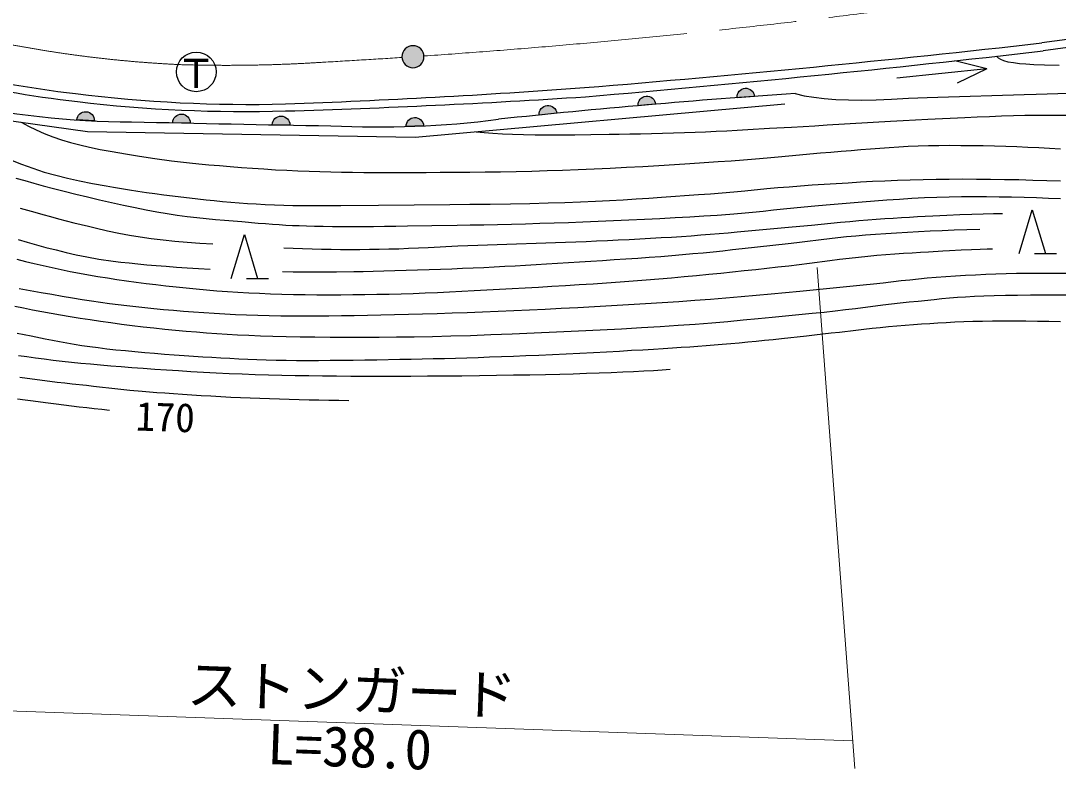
# Model space of a CAD drawing. Units: millimetres, scale not verified. Extents: x 40000 to 680000, y 20000 to 380000.
# Drawn here: x 431385 to 478574, y 246473 to 280553 of the extents above; entities that cross this region are included whole.
import ezdxf
from ezdxf.enums import TextEntityAlignment as Align

# ---------------------------------------------------------------- set-up
doc = ezdxf.new("R2010")
doc.units = ezdxf.units.MM
doc.header["$LTSCALE"] = 1000
doc.linetypes.add('CHAIN', pattern=[18.5, 12, -1.5, 3.5, -1.5])
for name, color, linetype, lineweight in [('M-BGD', 7, 'Continuous', 25), ('M-BMK', 2, 'CHAIN', 13), ('M-BMK-SRVR', 3, 'Continuous', 25), ('M-STR-HTXT', 7, 'Continuous', 13)]:
    doc.layers.add(name, color=color, linetype=linetype, lineweight=lineweight)
doc.styles.add('ＭＳ ゴシック', font='')
doc.styles.get('ＭＳ ゴシック').set_extended_font_data('MS Gothic')

msp = doc.modelspace()

# ---------------------------------------------------------------- hatches: boundary and pattern name
at = {"layer": 'M-BGD'}
for points in [[(463964, 277055, -1), (464762, 277113)], [(459463, 276690, -0.41421), (459827, 277123, -0.41421), (460260, 276759)], [(454967, 276265, -0.41422), (455326, 276703, -0.41422), (455763, 276345)], [(433934, 276042, -0.99475), (434733, 275998)], [(438295, 275918, -1), (439094, 275900)], [(442825, 275825, -0.99999), (443625, 275810)], [(448912, 275742, -0.99539), (449711, 275773)]]:
    msp.add_hatch(color=256, dxfattribs=at).paths.add_polyline_path(points)
at = {"layer": 'M-BMK-SRVR'}
msp.add_hatch(color=256, dxfattribs=at).paths.add_polyline_path([(449724, 278918, 0.99999), (448724, 278918, 0.99999)])

# ---------------------------------------------------------------- linework, layer by layer
at = {"layer": 'M-BGD'}
for p, q in [((475326, 278364), (473871, 278729)), ((475326, 278364), (471231, 277940)), ((475326, 278364), (473977, 277709)), ((477492, 269963), (478492, 269963)), ((441660, 268834), (442660, 268834))]:
    msp.add_line(p, q, dxfattribs=at)
for points in [[(475771, 278941), (475846, 278867), (475949, 278801), (476091, 278744), (476283, 278693), (476534, 278650), (476810, 278615), (477105, 278590), (477470, 278571), (477955, 278554), (478613, 278535)], [(466615, 277241), (467013, 277147), (467450, 277072), (467929, 277016), (468454, 276976), (469029, 276951), (469641, 276946), (470289, 276962), (470990, 276992), (471760, 277028), (472616, 277060), (473091, 277075), (477026, 277204), (477566, 277219), (478075, 277231), (478552, 277243), (479009, 277257)], [(428784, 276308), (434422, 275513), (449324, 275256), (466145, 276776)], [(452095, 275506), (452466, 275470), (452864, 275438), (453293, 275413), (453757, 275392), (454258, 275376), (454785, 275366), (455336, 275362), (455928, 275362), (456582, 275367), (457315, 275376), (458153, 275389), (458608, 275396), (459082, 275405), (459570, 275414), (460067, 275425), (460568, 275438), (461070, 275452), (461568, 275468), (462056, 275486), (462537, 275505), (463016, 275528), (463493, 275552), (463972, 275577), (464454, 275604), (465434, 275662), (466446, 275721), (467507, 275782), (468060, 275814), (470939, 275988), (471516, 276021), (472086, 276051), (472646, 276078), (474330, 276156), (474892, 276180), (475449, 276203), (475998, 276223), (476535, 276240), (477057, 276253), (477561, 276262), (478042, 276265), (478500, 276264), (478937, 276259)], [(431397, 275940), (431739, 275757), (432092, 275588), (432457, 275430), (432839, 275282), (433242, 275144), (433653, 275019), (434070, 274908), (434512, 274805), (434995, 274705), (435540, 274603), (436142, 274497), (436790, 274390), (437488, 274286), (438241, 274186), (439054, 274094), (439489, 274050), (439947, 274007), (440423, 273965), (440914, 273924), (441418, 273885), (441930, 273848), (442447, 273813), (442965, 273782), (443482, 273754), (443993, 273730), (444496, 273710), (444992, 273694), (445485, 273681), (445979, 273671), (446479, 273664), (446989, 273660), (447512, 273657), (448052, 273656), (448614, 273656), (449202, 273657), (449818, 273659), (450461, 273662), (451125, 273667), (451806, 273673), (452501, 273681), (453206, 273691), (453915, 273704), (454626, 273720), (455333, 273739), (456033, 273761), (456739, 273788), (457463, 273819), (458198, 273854), (458937, 273892), (459675, 273933), (460404, 273975), (461118, 274018), (461810, 274061), (462474, 274104), (463103, 274146), (463698, 274188), (464264, 274232), (464806, 274278), (465327, 274324), (465831, 274370), (466803, 274460), (467279, 274503), (467753, 274544), (468229, 274583), (468698, 274620), (469152, 274657), (469593, 274694), (470027, 274730), (470456, 274764), (470884, 274795), (471316, 274823), (471755, 274847), (472205, 274866), (472669, 274879), (473149, 274887), (473641, 274890), (474142, 274888), (474649, 274883), (475161, 274874), (475674, 274862), (476187, 274846), (476695, 274828), (477197, 274808), (477691, 274785), (478181, 274761), (478672, 274733)], [(430926, 274226), (431423, 274029), (431931, 273844), (432454, 273675), (432982, 273525), (433512, 273393), (434060, 273272), (434641, 273157), (435271, 273041), (435610, 272982), (435965, 272923), (436333, 272864), (436712, 272806), (437099, 272749), (437491, 272693), (437886, 272640), (438280, 272589), (438672, 272541), (439059, 272496), (439439, 272454), (439814, 272413), (440187, 272375), (440560, 272339), (440935, 272305), (441315, 272274), (441702, 272246), (442099, 272221), (442507, 272199), (442929, 272181), (443351, 272167), (443761, 272157), (444167, 272151), (444580, 272148), (445007, 272148), (445457, 272151), (445938, 272154), (447660, 272170), (450898, 272197), (451816, 272207), (452741, 272219), (453655, 272232), (454538, 272249), (455372, 272268), (456139, 272290), (456848, 272316), (457521, 272345), (458165, 272378), (458782, 272413), (459379, 272450), (459959, 272488), (460527, 272528), (462206, 272649), (462758, 272690), (463291, 272734), (463811, 272779), (464320, 272826), (465323, 272919), (465825, 272965), (466334, 273008), (466852, 273048), (467384, 273085), (468471, 273155), (469020, 273189), (469573, 273222), (470131, 273252), (470694, 273280), (471264, 273304), (471840, 273324), (472423, 273340), (473014, 273351), (473617, 273356), (474234, 273358), (474862, 273356), (475497, 273350), (476136, 273341), (476777, 273328), (477415, 273311), (478048, 273291), (478672, 273268)], [(431166, 273397), (431564, 273282), (431979, 273166), (432412, 273049), (432873, 272930), (433366, 272804), (433883, 272675), (434417, 272545), (434962, 272416), (435509, 272290), (436051, 272169), (436582, 272057), (437094, 271954), (437579, 271864), (438045, 271786), (438502, 271718), (438949, 271659), (439387, 271608), (439816, 271562), (440236, 271522), (440646, 271485), (441047, 271451), (441439, 271418), (442183, 271355), (442518, 271328), (442834, 271304), (443137, 271284), (443436, 271266), (443739, 271250), (444053, 271237), (444386, 271226), (444745, 271217), (445138, 271209), (445561, 271203), (446002, 271200), (446461, 271200), (446936, 271201), (447426, 271205), (447932, 271210), (448450, 271216), (448982, 271223), (450077, 271240), (451230, 271259), (451831, 271270), (452446, 271281), (453072, 271294), (453707, 271309), (454349, 271325), (454996, 271343), (455645, 271363), (456295, 271386), (456957, 271411), (457642, 271438), (458342, 271468), (459049, 271499), (459758, 271532), (460460, 271567), (461148, 271603), (461817, 271640), (462457, 271679), (463063, 271719), (463630, 271760), (464161, 271805), (464664, 271852), (465147, 271901), (465617, 271951), (466080, 272000), (466546, 272050), (467019, 272097), (467510, 272143), (468023, 272187), (468557, 272229), (469654, 272318), (470214, 272362), (470780, 272404), (471348, 272444), (471918, 272479), (472487, 272509), (473054, 272533), (473617, 272550), (474179, 272560), (474746, 272564), (475315, 272561), (475885, 272554), (476453, 272543), (477019, 272528), (477581, 272511), (478136, 272491), (478683, 272469)], [(431353, 272038), (431686, 271941), (432031, 271843), (432384, 271745), (432741, 271648), (433099, 271552), (433453, 271459), (433802, 271370), (434140, 271285), (434465, 271206), (434773, 271134), (435335, 271007), (435843, 270901), (436326, 270810), (436809, 270729), (437321, 270655), (437857, 270588), (438399, 270530), (438953, 270481), (439524, 270440), (440118, 270406)], [(476792, 269963), (477392, 271963), (477992, 269963)], [(443351, 270229), (443777, 270209), (444205, 270193), (444634, 270180), (445066, 270170), (445499, 270163), (445934, 270159), (446370, 270157), (446808, 270158), (447247, 270161), (447687, 270167), (448129, 270175), (448574, 270189), (449021, 270206), (449470, 270225), (449920, 270247), (451271, 270315), (451720, 270336), (452168, 270354), (452613, 270370), (453056, 270384), (453497, 270397), (455265, 270449), (455714, 270464), (456168, 270481), (456629, 270499), (457099, 270520), (457579, 270541), (458067, 270563), (458560, 270587), (459054, 270611), (459546, 270637), (460035, 270663), (460515, 270691), (460986, 270719), (461443, 270749), (461885, 270780), (462316, 270812), (462737, 270846), (463151, 270881), (463560, 270917), (463966, 270953), (466474, 271182), (467354, 271266), (468233, 271350), (468665, 271391), (469090, 271429), (469504, 271465), (469906, 271497), (470299, 271527), (470687, 271555), (471070, 271581), (471446, 271605), (471815, 271627), (472174, 271647), (472524, 271667), (472863, 271684), (473190, 271701), (473504, 271716), (474097, 271742), (474649, 271762), (475158, 271777), (475623, 271785), (476041, 271789)], [(443290, 269151), (443779, 269139), (444357, 269133), (445014, 269134), (445743, 269140), (446534, 269151), (446961, 269159), (447417, 269169), (447898, 269181), (448398, 269194), (448911, 269208), (449432, 269223), (449956, 269240), (450476, 269258), (450987, 269277), (451483, 269297), (451968, 269318), (452447, 269340), (452923, 269363), (453396, 269388), (453870, 269413), (454344, 269440), (454821, 269468), (455303, 269496), (455791, 269526), (456794, 269589), (457314, 269621), (457843, 269655), (458376, 269690), (458912, 269726), (459445, 269763), (459972, 269801), (460491, 269840), (460996, 269880), (461486, 269921), (461960, 269963), (462424, 270007), (462879, 270052), (463325, 270098), (463765, 270145), (464197, 270192), (466289, 270423), (466678, 270470), (467054, 270516), (467793, 270609), (468166, 270654), (468548, 270698), (468945, 270739), (469362, 270778), (469804, 270815), (470265, 270849), (470737, 270882), (471220, 270912), (471715, 270942), (472225, 270969), (472749, 270994), (473289, 271018), (473845, 271039), (474419, 271058), (475013, 271075)], [(431262, 270610), (431679, 270486), (432099, 270364), (432532, 270246), (432990, 270132), (433451, 270022), (433908, 269916), (434393, 269814), (434940, 269717), (435582, 269626), (435941, 269583), (436316, 269541), (436708, 269501), (437118, 269462), (437547, 269425), (437996, 269388), (438465, 269354), (438956, 269321), (439469, 269289), (440005, 269259)], [(440960, 268834), (441560, 270834), (442160, 268834)], [(431203, 269708), (431596, 269610), (431996, 269513), (432400, 269418), (432809, 269327), (433220, 269239), (433634, 269157), (434050, 269078), (434471, 269003), (434896, 268930), (435326, 268860), (435760, 268793), (436198, 268729), (436640, 268668), (437086, 268609), (437536, 268554), (437990, 268502), (438447, 268452), (438906, 268405), (439369, 268360), (439836, 268318), (440307, 268280), (440783, 268244), (441265, 268212), (441753, 268183), (442249, 268159), (442752, 268138), (443264, 268121), (443786, 268109), (444315, 268101), (444851, 268096), (445393, 268094), (445939, 268096), (446487, 268100), (447037, 268107), (447588, 268116), (448138, 268127), (448687, 268141), (449235, 268158), (449785, 268179), (450336, 268202), (450890, 268227), (451447, 268254), (452010, 268283), (452577, 268314), (453732, 268377), (454324, 268410), (454929, 268445), (455544, 268481), (456166, 268518), (456790, 268557), (457413, 268597), (458033, 268639), (458645, 268682), (459247, 268726), (459835, 268772), (460413, 268820), (460987, 268869), (461555, 268921), (462118, 268973), (462675, 269027), (463223, 269082), (463764, 269137), (464294, 269193), (464815, 269248), (465325, 269302), (465824, 269358), (466314, 269416), (466794, 269476), (467266, 269536), (468182, 269654), (468627, 269710), (469063, 269762), (469491, 269810), (469910, 269853), (470324, 269891), (470736, 269925), (471143, 269956), (471542, 269983), (471930, 270007), (472306, 270030), (472665, 270050), (473326, 270086), (473622, 270103), (474156, 270132), (474623, 270155), (475018, 270171), (475337, 270181), (475577, 270186)], [(431314, 268384), (431815, 268290), (432310, 268201), (432797, 268117), (433272, 268036), (433733, 267959), (434176, 267886), (434602, 267820), (435014, 267759), (435416, 267702), (435815, 267650), (436212, 267601), (436613, 267555), (437023, 267511), (437444, 267470), (437882, 267429), (438332, 267389), (438787, 267351), (439247, 267316), (439714, 267283), (440187, 267252), (440669, 267225), (441159, 267200), (441657, 267179), (442166, 267162), (442686, 267148), (443214, 267138), (443748, 267133), (444291, 267131), (444842, 267133), (445403, 267138), (445974, 267146), (446556, 267155), (447151, 267167), (447758, 267180), (448378, 267195), (449014, 267211), (449665, 267228), (450330, 267248), (451007, 267270), (451695, 267294), (452392, 267320), (453097, 267348), (453807, 267378), (454522, 267410), (455240, 267444), (455971, 267481), (456719, 267519), (457482, 267561), (458253, 267604), (459026, 267649), (459798, 267696), (460562, 267744), (461314, 267794), (462047, 267845), (462758, 267897), (463454, 267951), (464147, 268009), (464833, 268069), (465510, 268131), (466173, 268194), (466820, 268257), (469696, 268540), (470170, 268591), (470612, 268640), (471432, 268735), (471825, 268779), (472216, 268820), (472613, 268859), (473024, 268894), (473457, 268926), (473905, 268954), (474358, 268981), (474816, 269004), (475277, 269025), (475742, 269043), (476209, 269058), (476678, 269069), (477148, 269077), (477618, 269082), (478089, 269082), (478558, 269080), (479028, 269076)], [(431114, 267574), (431517, 267492), (431926, 267411), (432342, 267332), (432766, 267255), (433197, 267180), (433636, 267107), (434084, 267036), (434544, 266965), (435012, 266896), (435488, 266829), (435970, 266763), (436456, 266701), (436947, 266641), (437439, 266585), (437931, 266532), (438423, 266485), (438905, 266441), (439374, 266401), (439836, 266364), (440298, 266331), (440767, 266300), (441250, 266274), (441753, 266250), (442283, 266229), (442847, 266212), (443451, 266197), (444092, 266185), (444760, 266176), (445456, 266169), (446176, 266166), (446921, 266165), (447688, 266169), (448476, 266176), (449284, 266187), (450110, 266203), (450953, 266223), (451835, 266249), (452769, 266281), (453742, 266317), (454740, 266358), (455749, 266403), (456755, 266450), (457744, 266499), (458703, 266550), (459616, 266602), (460471, 266654), (461279, 266707), (462059, 266764), (462813, 266824), (463540, 266885), (464242, 266948), (464918, 267011), (465569, 267074), (467375, 267252), (467920, 267308), (468427, 267364), (468902, 267420), (469349, 267475), (470589, 267632), (470987, 267681), (471388, 267726), (471796, 267768), (472195, 267808), (472929, 267884), (473280, 267919), (473630, 267951), (473988, 267981), (474362, 268007), (474759, 268030), (475188, 268049), (475657, 268063), (476170, 268075), (476724, 268083), (477309, 268089), (477917, 268092), (478542, 268091), (479173, 268086)], [(431217, 266346), (431540, 266283), (431863, 266219), (432503, 266092), (432824, 266030), (433149, 265968), (433480, 265908), (433819, 265850), (434169, 265794), (434531, 265740), (434908, 265690), (435303, 265642), (435716, 265596), (436142, 265553), (436579, 265512), (437024, 265472), (437472, 265435), (437922, 265400), (438369, 265366), (438811, 265335), (439244, 265305), (439666, 265277), (440079, 265251), (440486, 265227), (440891, 265205), (441297, 265185), (441708, 265167), (442125, 265151), (442554, 265138), (442996, 265127), (443455, 265118), (443933, 265112), (444427, 265110), (444935, 265110), (445453, 265113), (445979, 265118), (446510, 265125), (447042, 265132), (447574, 265141), (448622, 265160), (449136, 265169), (449644, 265180), (450150, 265191), (450655, 265203), (451161, 265217), (451671, 265232), (452186, 265248), (452710, 265265), (453244, 265284), (453790, 265305), (454359, 265328), (454953, 265354), (455565, 265382), (456187, 265412), (456811, 265442), (457429, 265474), (458034, 265505), (458616, 265536), (459170, 265567), (459685, 265596), (460162, 265624), (460608, 265651), (461028, 265678), (461428, 265704), (461812, 265730), (462185, 265757), (462553, 265785), (462921, 265814), (463294, 265844), (463678, 265877), (464067, 265912), (464454, 265949), (464838, 265987), (465220, 266026), (465601, 266067), (465981, 266108), (467116, 266232), (467494, 266272), (467870, 266313), (468245, 266356), (468617, 266399), (469361, 266486), (469733, 266528), (470105, 266569), (470480, 266608), (470857, 266645), (471237, 266678), (471615, 266708), (471987, 266738), (472357, 266766), (472728, 266792), (473102, 266816), (473482, 266838), (473872, 266857), (474273, 266873), (474690, 266886), (475125, 266896), (475586, 266902), (476072, 266905), (476578, 266905), (477098, 266902), (477624, 266897), (478151, 266889), (478672, 266878)], [(431282, 265335), (431660, 265281), (432050, 265228), (432450, 265176), (432855, 265127), (433268, 265080), (433688, 265034), (434119, 264991), (434559, 264949), (435011, 264908), (435475, 264868), (435953, 264830), (436445, 264791), (436953, 264754), (437476, 264716), (438012, 264680), (438561, 264644), (439122, 264610), (439692, 264577), (440271, 264547), (440857, 264519), (441449, 264494), (442046, 264473), (442646, 264454), (443253, 264439), (443865, 264426), (444485, 264416), (445113, 264408), (445750, 264402), (446398, 264398), (447058, 264395), (447730, 264394), (448416, 264395), (449130, 264396), (449881, 264400), (450657, 264406), (451448, 264414), (452243, 264423), (453031, 264434), (453802, 264446), (454545, 264459), (455248, 264473), (455902, 264488), (456518, 264504), (457115, 264522), (457690, 264541), (458241, 264561), (458766, 264582), (459262, 264605), (459729, 264629), (460162, 264654), (460562, 264679), (460924, 264707)], [(431350, 264351), (431683, 264300), (432021, 264252), (432361, 264207), (432703, 264165), (433044, 264126), (433383, 264087), (433718, 264051), (434372, 263980), (434688, 263945), (435807, 263819), (436339, 263762), (436911, 263708), (437568, 263654), (437936, 263627), (438327, 263600), (438736, 263572), (439159, 263545), (439594, 263519), (440037, 263493), (440485, 263468), (440933, 263445), (441380, 263424), (441820, 263405), (442259, 263387), (442702, 263371), (443148, 263356), (443596, 263342), (444047, 263330), (444498, 263319), (444950, 263309), (445402, 263301), (445852, 263295), (446302, 263290)], [(431238, 263363), (431593, 263314), (431943, 263266), (432290, 263220), (432639, 263174), (432989, 263130), (433338, 263087), (433688, 263045), (434037, 263004), (434385, 262965), (434731, 262926), (435076, 262889), (435418, 262853)]]:
    msp.add_lwpolyline(points, dxfattribs=at)
for points in [[(463964, 277055, -1), (464762, 277113)], [(459463, 276690, -0.41421), (459827, 277123, -0.41421), (460260, 276759)], [(454967, 276265, -0.41422), (455326, 276703, -0.41422), (455763, 276345)], [(433934, 276042, -0.99475), (434733, 275998)], [(438295, 275918, -1), (439094, 275900)], [(442825, 275825, -0.99999), (443625, 275810)], [(448912, 275742, -0.99539), (449711, 275773)]]:
    msp.add_lwpolyline(points, format="xyb", close=True, dxfattribs=at)
msp.add_circle((439370, 278226), 900, dxfattribs=at)
for centre, radius, start, end in [((439923, 328647), 51763, 249.1287, 263.2831), ((439885, 328718), 52178, 249.3792, 263.4905), ((486912, 216394), 63800, 81.60001, 98.18145), ((487062, 216464), 63385, 81.89721, 98.32075), ((400140, 967334), 692164, 274.71475, 276.44478), ((398529, 967200), 692579, 274.84836, 276.57982), ((429960, 649457), 372928, 272.06926, 274.1631), ((441794, 341288), 64537, 262.94599, 271.44813), ((432576, 649638), 373344, 271.66589, 273.76086), ((488782, -57325), 335300, 93.79061, 96.10554), ((436437, 313952), 37992, 257.3373, 269.9882), ((441598, 341379), 64953, 263.25528, 271.61577), ((447633, 318967), 43244, 267.1599, 277.2888), ((471564, 1789135), 1513583, 268.66988, 269.01296)]:
    msp.add_arc(centre, radius, start, end, dxfattribs=at)
at = {"layer": 'M-BMK'}
for centre, radius, start, end in [((425460, 632634), 354513, 273.92439, 277.19919), ((441259, 333739), 55244, 255.3523, 267.1927), ((440746, 347569), 69043, 268.17962, 273.75115), ((425460, 632634), 354513, 273.20221, 273.76277)]:
    msp.add_arc(centre, radius, start, end, dxfattribs=at)
at = {"layer": 'M-BMK-SRVR'}
msp.add_lwpolyline([(449724, 278918, 0.99999), (448724, 278918, 0.99999)], format="xyb", close=True, dxfattribs=at)
at = {"layer": 'M-STR-HTXT'}
for p, q in [((467602, 269341), (469315, 246559)), ((423444, 249442), (469221, 247809))]:
    msp.add_line(p, q, dxfattribs=at)

# ---------------------------------------------------------------- texts
at = {"layer": 'M-BGD', "style": 'ＭＳ ゴシック'}
msp.add_text('Ｔ', height=1320, dxfattribs=at).set_placement((439365, 278162), align=Align.MIDDLE_CENTER)
msp.add_text('170', height=1320, rotation=358.108, dxfattribs=at).set_placement((437925, 261483), align=Align.BOTTOM_CENTER)
at = {"layer": 'M-STR-HTXT', "style": 'ＭＳ ゴシック'}
for s, p in [('ストンガード', (446392, 248674)), ('L=38.0', (446299, 246075))]:
    msp.add_text(s, height=1833, rotation=357.957, dxfattribs=at).set_placement(p, align=Align.BOTTOM_CENTER)

doc.saveas('drawing.dxf')
